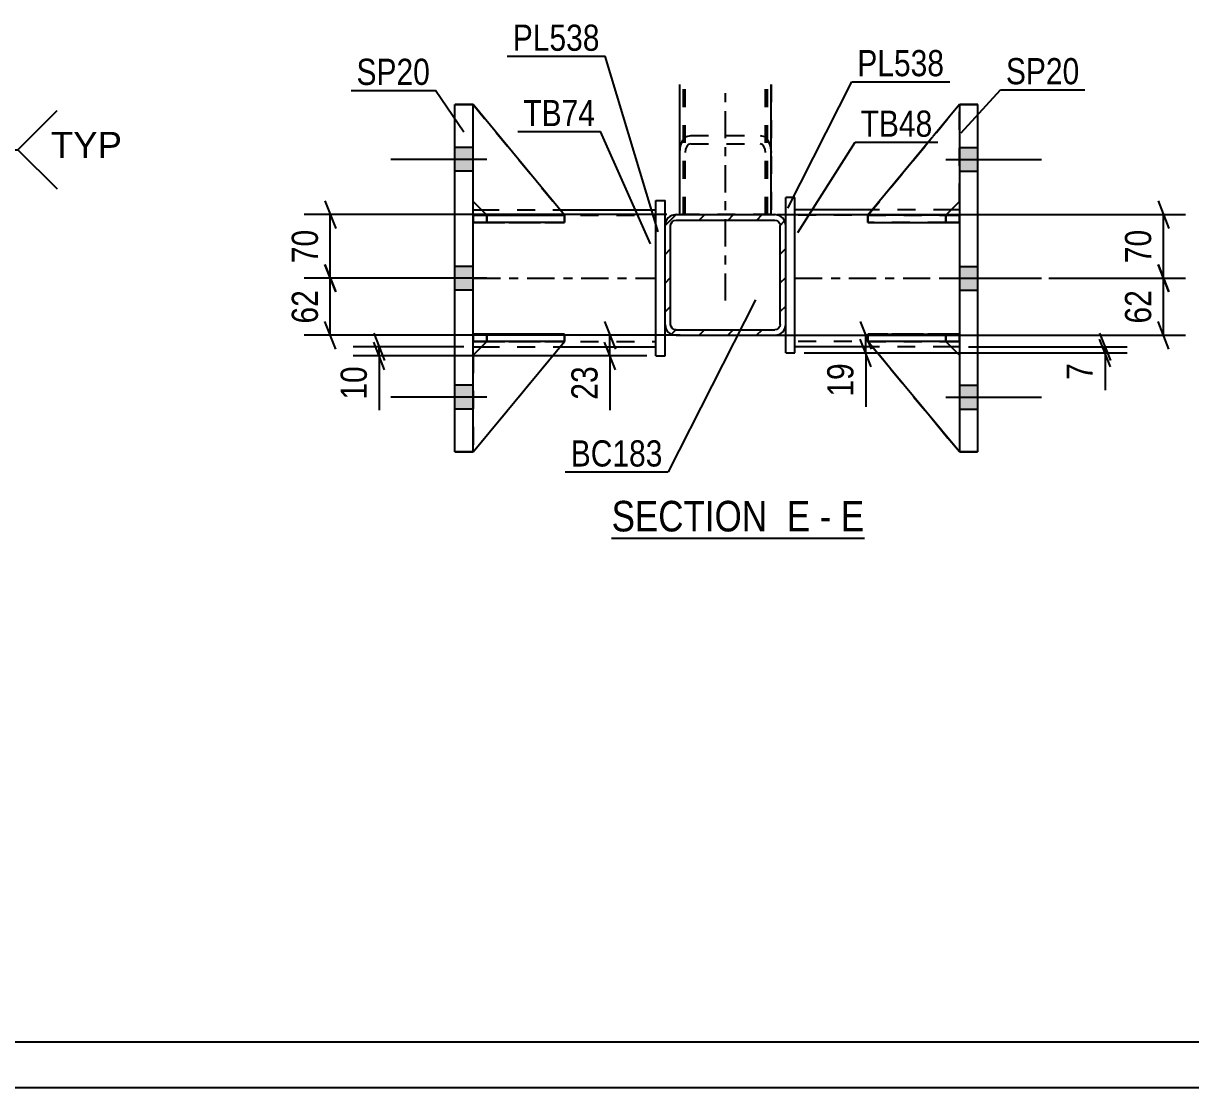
# Model space of a CAD drawing. Header units: millimetres. Extents: x -97 to 744, y -428 to 166.
# Drawn here: x 159.1 to 286.8, y -428.3 to -311.9 of the extents above; entities that cross this region are included whole.
import ezdxf

# ---------------------------------------------------------------- set-up
doc = ezdxf.new("R2010")
doc.units = ezdxf.units.MM
doc.linetypes.add('DXK_LINE_DOT2', pattern=[3.9198, 1.9599, -1.9599])
doc.linetypes.add('DXK_LINE_DOT3', pattern=[5.9187, 2.979, -0.9799, 0.9799, -0.9799])
doc.styles.add('Arial', font='ARIAL.TTF', dxfattribs={"height": 0.2})
doc.styles.add('Arial Narrow', font='ARIALN.TTF', dxfattribs={"height": 0.2})

# ---------------------------------------------------------------- blocks, each defined once
blk = doc.blocks.new('Unknown-814185529-18 - 1708')
at = {"color": 6, "linetype": 'Continuous'}
blk.add_line((223.46, -368.24), (251.11, -368.24), dxfattribs=at)
at = {"color": 0, "linetype": 'Continuous'}
for points in [[(241.57, -367.49), (241.57, -363.99), (223.46, -363.99), (223.46, -367.49)], [(245.18, -367.49), (245.18, -363.99), (242.62, -363.99), (242.62, -367.49)], [(247.5, -367.49), (247.5, -363.99), (246.23, -363.99), (246.23, -367.49)], [(251.11, -367.49), (251.11, -363.99), (248.55, -363.99), (248.55, -367.49)]]:
    blk.add_wipeout(points, dxfattribs=at)
at = {"color": 7, "linetype": 'Continuous', "style": 'Arial Narrow'}
for s, p in [('SECTION ', (223.46, -367.49)), ('E', (242.62, -367.49)), ('E', (248.55, -367.49)), ('-', (246.23, -367.49))]:
    blk.add_text(s, height=3.34, dxfattribs=at).set_placement(p)
blk = doc.blocks.new('Unknown-814185529-1133')
at = {"color": 5, "linetype": 'Continuous'}
for p, q in [((-91.97, -423.33), (739.03, -423.33)), ((-96.97, -428.33), (744.03, -428.33))]:
    blk.add_line(p, q, dxfattribs=at)
blk = doc.blocks.new('Part-814185529-1843 - 1708')
at = {"color": 2, "linetype": 'Continuous'}
for p, q in [((261.51, -320.8), (263.51, -320.8)), ((261.51, -320.8), (261.51, -320.8)), ((261.51, -320.8), (261.51, -358.8)), ((263.51, -320.8), (263.51, -320.8)), ((263.51, -358.8), (263.51, -320.8)), ((263.51, -358.8), (261.51, -358.8))]:
    blk.add_line(p, q, dxfattribs=at)
at = {"color": 7, "linetype": 'DXK_LINE_DOT2'}
for p, q in [((263.51, -320.8), (261.51, -320.8)), ((261.51, -358.8), (261.51, -358.8)), ((261.51, -358.8), (263.51, -358.8)), ((263.51, -358.8), (263.51, -358.8))]:
    blk.add_line(p, q, dxfattribs=at)
blk = doc.blocks.new('Bolt-814185529-1746 - 1708')
at = {"linetype": 'Continuous'}
for points in [[(208.31, -328.1), (208.31, -325.5), (206.31, -325.5), (206.31, -328.1)], [(208.31, -328.1), (208.31, -325.5), (206.31, -325.5), (206.31, -328.1)], [(208.31, -328.1), (208.31, -325.5), (206.31, -325.5), (206.31, -328.1)], [(208.31, -341.1), (208.31, -338.5), (206.31, -338.5), (206.31, -341.1)], [(208.31, -341.1), (208.31, -338.5), (206.31, -338.5), (206.31, -341.1)], [(208.31, -354.1), (208.31, -351.5), (206.31, -351.5), (206.31, -354.1)], [(208.31, -354.1), (208.31, -351.5), (206.31, -351.5), (206.31, -354.1)], [(208.31, -354.1), (208.31, -351.5), (206.31, -351.5), (206.31, -354.1)]]:
    blk.add_hatch(color=1, dxfattribs=at).paths.add_polyline_path(points)
at = {"color": 1, "linetype": 'Continuous'}
for p, q in [((208.31, -325.5), (206.31, -325.5)), ((208.31, -325.5), (206.31, -325.5)), ((208.31, -325.5), (206.31, -325.5)), ((209.81, -326.8), (199.31, -326.8)), ((209.81, -326.8), (199.31, -326.8)), ((209.81, -326.8), (199.31, -326.8)), ((208.31, -328.1), (206.31, -328.1)), ((208.31, -328.1), (206.31, -328.1)), ((208.31, -328.1), (206.31, -328.1)), ((208.31, -338.5), (206.31, -338.5)), ((208.31, -338.5), (206.31, -338.5)), ((209.81, -339.8), (199.31, -339.8)), ((209.81, -339.8), (199.31, -339.8)), ((208.31, -341.1), (206.31, -341.1)), ((208.31, -341.1), (206.31, -341.1)), ((208.31, -351.5), (206.31, -351.5)), ((208.31, -351.5), (206.31, -351.5)), ((208.31, -351.5), (206.31, -351.5)), ((209.81, -352.8), (199.31, -352.8)), ((209.81, -352.8), (199.31, -352.8)), ((209.81, -352.8), (199.31, -352.8)), ((208.31, -354.1), (206.31, -354.1)), ((208.31, -354.1), (206.31, -354.1)), ((208.31, -354.1), (206.31, -354.1))]:
    blk.add_line(p, q, dxfattribs=at)
blk = doc.blocks.new('Part-814185529-1849 - 1708')
at = {"color": 2, "linetype": 'Continuous'}
for p, q in [((208.31, -320.8), (208.31, -320.8)), ((208.31, -320.8), (208.31, -320.8)), ((218.31, -332.91), (208.31, -320.8)), ((209.8, -332.9), (208.31, -331.41)), ((217.06, -332.91), (218.31, -332.91)), ((218.31, -332.91), (218.31, -332.91))]:
    blk.add_line(p, q, dxfattribs=at)
at = {"color": 7, "linetype": 'DXK_LINE_DOT2'}
for p, q in [((208.31, -331.41), (208.31, -320.8)), ((208.31, -320.8), (218.31, -332.91)), ((209.81, -332.91), (208.31, -331.41)), ((209.81, -332.91), (209.8, -332.9)), ((218.31, -332.91), (209.81, -332.91)), ((209.81, -332.91), (209.81, -332.91)), ((209.81, -332.91), (217.06, -332.91))]:
    blk.add_line(p, q, dxfattribs=at)
blk = doc.blocks.new('Bolt-814185529-1747 - 1708')
at = {"linetype": 'Continuous'}
for points in [[(263.51, -328.1), (263.51, -325.5), (261.51, -325.5), (261.51, -328.1)], [(263.51, -328.1), (263.51, -325.5), (261.51, -325.5), (261.51, -328.1)], [(263.51, -328.1), (263.51, -325.5), (261.51, -325.5), (261.51, -328.1)], [(263.51, -341.1), (263.51, -338.5), (261.51, -338.5), (261.51, -341.1)], [(263.51, -341.1), (263.51, -338.5), (261.51, -338.5), (261.51, -341.1)], [(263.51, -354.1), (263.51, -351.5), (261.51, -351.5), (261.51, -354.1)], [(263.51, -354.1), (263.51, -351.5), (261.51, -351.5), (261.51, -354.1)], [(263.51, -354.1), (263.51, -351.5), (261.51, -351.5), (261.51, -354.1)]]:
    blk.add_hatch(color=1, dxfattribs=at).paths.add_polyline_path(points)
at = {"color": 1, "linetype": 'Continuous'}
for p, q in [((261.51, -325.5), (263.51, -325.5)), ((261.51, -325.5), (263.51, -325.5)), ((261.51, -325.5), (263.51, -325.5)), ((260.01, -326.8), (270.51, -326.8)), ((260.01, -326.8), (270.51, -326.8)), ((260.01, -326.8), (270.51, -326.8)), ((261.51, -328.1), (263.51, -328.1)), ((261.51, -328.1), (263.51, -328.1)), ((261.51, -328.1), (263.51, -328.1)), ((261.51, -338.5), (263.51, -338.5)), ((261.51, -338.5), (263.51, -338.5)), ((260.01, -339.8), (270.51, -339.8)), ((260.01, -339.8), (270.51, -339.8)), ((261.51, -341.1), (263.51, -341.1)), ((261.51, -341.1), (263.51, -341.1)), ((261.51, -351.5), (263.51, -351.5)), ((261.51, -351.5), (263.51, -351.5)), ((261.51, -351.5), (263.51, -351.5)), ((260.01, -352.8), (270.51, -352.8)), ((260.01, -352.8), (270.51, -352.8)), ((260.01, -352.8), (270.51, -352.8)), ((261.51, -354.1), (263.51, -354.1)), ((261.51, -354.1), (263.51, -354.1)), ((261.51, -354.1), (263.51, -354.1))]:
    blk.add_line(p, q, dxfattribs=at)
blk = doc.blocks.new('Part-814185529-1844 - 1708')
at = {"color": 2, "linetype": 'Continuous'}
for p, q in [((208.31, -333.7), (208.31, -332.9)), ((208.31, -332.9), (217.06, -332.9)), ((218.31, -332.9), (218.3, -332.9)), ((218.31, -333.7), (218.31, -332.9)), ((218.31, -333.7), (208.31, -333.7)), ((208.31, -333.7), (208.31, -333.7))]:
    blk.add_line(p, q, dxfattribs=at)
at = {"color": 7, "linetype": 'DXK_LINE_DOT2'}
for p, q in [((209.81, -332.9), (208.31, -332.9)), ((209.81, -333.7), (209.81, -332.9)), ((209.81, -332.9), (218.3, -332.9)), ((208.31, -333.7), (209.81, -333.7)), ((209.81, -333.7), (218.31, -333.7))]:
    blk.add_line(p, q, dxfattribs=at)
blk = doc.blocks.new('Part-814185529-1838 - 1708')
at = {"color": 2, "linetype": 'Continuous'}
for p, q in [((206.31, -320.8), (206.31, -320.8)), ((206.31, -320.8), (208.31, -320.8)), ((206.31, -358.8), (206.31, -320.8)), ((208.31, -320.8), (208.31, -320.8)), ((208.31, -358.8), (208.31, -320.8)), ((208.31, -358.8), (206.31, -358.8))]:
    blk.add_line(p, q, dxfattribs=at)
at = {"color": 7, "linetype": 'DXK_LINE_DOT2'}
for p, q in [((208.31, -320.8), (206.31, -320.8)), ((206.31, -358.8), (206.31, -358.8)), ((206.31, -358.8), (208.31, -358.8)), ((208.31, -358.8), (208.31, -358.8))]:
    blk.add_line(p, q, dxfattribs=at)
blk = doc.blocks.new('Part-814185529-1845 - 1708')
at = {"color": 2, "linetype": 'Continuous'}
for p, q in [((208.31, -346.7), (208.31, -345.9)), ((218.31, -345.9), (208.31, -345.9)), ((218.31, -346.7), (218.31, -345.9)), ((218.31, -346.7), (208.31, -346.7)), ((208.31, -346.7), (208.31, -346.7))]:
    blk.add_line(p, q, dxfattribs=at)
at = {"color": 7, "linetype": 'DXK_LINE_DOT2'}
for p, q in [((209.81, -345.9), (208.31, -345.9)), ((209.81, -346.7), (209.81, -345.9)), ((218.31, -345.9), (209.81, -345.9)), ((208.31, -346.7), (209.81, -346.7)), ((209.81, -346.7), (218.31, -346.7))]:
    blk.add_line(p, q, dxfattribs=at)
blk = doc.blocks.new('Part-814185529-1910 - 1708')
at = {"linetype": 'Continuous'}
h = blk.add_hatch(dxfattribs=at)
h.set_pattern_fill('', scale=0.7, style=0, pattern_type=0)
h.set_pattern_definition([(45, (230.5107, -332.8436), (-1.57154, 1.57154), [])])
h.paths.add_polyline_path([(241.31, -332.84), (230.51, -332.84), (230.05, -332.93), (229.66, -333.2), (229.4, -333.58), (229.31, -334.04), (229.31, -344.84), (229.4, -345.3), (229.66, -345.69), (230.05, -345.95), (230.51, -346.04), (241.31, -346.04), (241.77, -345.95), (242.16, -345.69), (242.42, -345.3), (242.51, -344.84), (242.51, -334.04), (242.42, -333.58), (242.16, -333.2), (241.77, -332.93)])
h.paths.add_polyline_path([(241.87, -333.81), (241.91, -334.04), (241.91, -344.84), (241.87, -345.07), (241.73, -345.27), (241.54, -345.4), (241.31, -345.44), (230.51, -345.44), (230.28, -345.4), (230.09, -345.27), (229.96, -345.07), (229.91, -344.84), (229.91, -334.04), (229.96, -333.81), (230.09, -333.62), (230.28, -333.49), (230.51, -333.44), (241.31, -333.44), (241.54, -333.49), (241.73, -333.62)])
at = {"color": 2, "linetype": 'Continuous'}
for p, q in [((230.51, -332.84), (230.05, -332.93)), ((230.51, -332.84), (230.51, -332.84)), ((230.51, -332.84), (241.31, -332.84)), ((241.31, -332.84), (241.31, -332.84)), ((241.77, -332.93), (241.31, -332.84)), ((229.4, -333.58), (229.31, -334.04)), ((229.31, -334.04), (229.31, -334.04)), ((229.31, -344.84), (229.31, -334.04)), ((229.91, -334.04), (229.96, -333.81)), ((229.91, -334.04), (229.91, -334.04)), ((229.91, -344.84), (229.91, -334.04)), ((229.96, -333.81), (230.09, -333.62)), ((230.09, -333.62), (230.28, -333.49)), ((230.28, -333.49), (230.51, -333.44)), ((230.51, -333.44), (230.51, -333.44)), ((230.51, -333.44), (241.31, -333.44)), ((241.31, -333.44), (241.31, -333.44)), ((241.31, -333.44), (241.54, -333.49)), ((241.54, -333.49), (241.73, -333.62)), ((241.73, -333.62), (241.87, -333.81)), ((241.87, -333.81), (241.91, -334.04)), ((241.91, -334.04), (241.91, -334.04)), ((241.91, -344.84), (241.91, -334.04)), ((242.51, -334.04), (242.42, -333.58)), ((242.51, -334.04), (242.51, -334.04)), ((242.51, -344.84), (242.51, -334.04)), ((229.31, -344.84), (229.31, -344.84)), ((229.31, -344.84), (229.4, -345.3)), ((229.91, -344.84), (229.91, -344.84)), ((229.96, -345.07), (229.91, -344.84)), ((230.09, -345.27), (229.96, -345.07)), ((230.05, -345.95), (230.51, -346.04)), ((230.28, -345.4), (230.09, -345.27)), ((230.51, -345.44), (230.28, -345.4)), ((230.51, -345.44), (230.51, -345.44)), ((230.51, -345.44), (241.31, -345.44)), ((230.51, -346.04), (230.51, -346.04)), ((230.51, -346.04), (241.31, -346.04)), ((241.54, -345.4), (241.31, -345.44)), ((241.31, -345.44), (241.31, -345.44)), ((241.31, -346.04), (241.77, -345.95)), ((241.31, -346.04), (241.31, -346.04)), ((241.73, -345.27), (241.54, -345.4)), ((241.87, -345.07), (241.73, -345.27)), ((241.91, -344.84), (241.87, -345.07)), ((241.91, -344.84), (241.91, -344.84)), ((242.42, -345.3), (242.51, -344.84)), ((242.51, -344.84), (242.51, -344.84))]:
    blk.add_line(p, q, dxfattribs=at)
at = {"color": 7, "linetype": 'DXK_LINE_DOT3'}
blk.add_line((235.91, -339.44), (235.91, -339.44), dxfattribs=at)
at = {"color": 2, "linetype": 'Continuous'}
for centre, start, end in [((230.51, -334.04), 112.5, 157.5), ((241.31, -334.04), 22.5, 67.5), ((230.51, -344.84), 202.5, 247.5), ((241.31, -344.84), 292.5, 337.5)]:
    blk.add_arc(centre, 1.2, start, end, dxfattribs=at)
blk = doc.blocks.new('Part-814185529-1846 - 1708')
at = {"color": 7, "linetype": 'DXK_LINE_DOT2'}
for p, q in [((208.31, -332.9), (209.81, -332.9)), ((218.08, -332.9), (208.31, -332.9)), ((208.31, -332.9), (208.31, -332.9)), ((208.31, -332.9), (208.31, -333.7)), ((208.31, -332.9), (208.31, -333.7)), ((209.81, -332.9), (218.31, -332.9)), ((209.81, -332.9), (209.81, -333.7)), ((218.31, -332.9), (218.31, -333.7)), ((209.81, -333.7), (208.31, -333.7)), ((208.31, -333.7), (218.31, -333.7)), ((208.31, -333.7), (208.31, -333.7)), ((218.31, -333.7), (209.81, -333.7))]:
    blk.add_line(p, q, dxfattribs=at)
blk = doc.blocks.new('Part-814185529-1847 - 1708')
at = {"color": 7, "linetype": 'DXK_LINE_DOT2'}
for p, q in [((208.31, -345.9), (209.81, -345.9)), ((218.31, -345.9), (208.31, -345.9)), ((208.31, -345.9), (208.31, -345.9)), ((208.31, -345.9), (208.31, -346.7)), ((208.31, -345.9), (208.31, -346.7)), ((209.81, -345.9), (218.31, -345.9)), ((209.81, -345.9), (209.81, -346.7)), ((218.31, -345.9), (218.31, -346.7)), ((209.81, -346.7), (208.31, -346.7)), ((208.31, -346.7), (218.31, -346.7)), ((208.31, -346.7), (208.31, -346.7)), ((218.31, -346.7), (209.81, -346.7))]:
    blk.add_line(p, q, dxfattribs=at)
blk = doc.blocks.new('Part-814185529-1848 - 1708')
at = {"color": 7, "linetype": 'DXK_LINE_DOT2'}
for p, q in [((208.31, -331.41), (208.31, -320.8)), ((208.31, -320.8), (218.31, -332.91)), ((208.31, -320.8), (218.31, -332.91)), ((209.81, -332.91), (208.31, -331.41)), ((209.81, -332.91), (208.31, -331.41)), ((218.31, -332.91), (209.81, -332.91)), ((209.81, -332.91), (209.81, -332.91)), ((209.81, -332.91), (218.31, -332.91)), ((218.31, -332.91), (218.31, -332.91))]:
    blk.add_line(p, q, dxfattribs=at)
blk = doc.blocks.new('Part-814185529-1850 - 1708')
at = {"color": 7, "linetype": 'DXK_LINE_DOT2'}
for p, q in [((209.81, -346.71), (208.31, -348.21)), ((208.31, -358.8), (218.31, -346.71)), ((208.31, -348.21), (209.81, -346.71)), ((208.31, -358.8), (218.31, -346.71)), ((218.31, -346.71), (209.81, -346.71)), ((209.81, -346.71), (209.81, -346.71)), ((209.81, -346.71), (218.31, -346.71)), ((218.31, -346.71), (218.31, -346.71)), ((208.31, -348.21), (208.31, -358.8))]:
    blk.add_line(p, q, dxfattribs=at)
blk = doc.blocks.new('Part-814185529-1851 - 1708')
at = {"color": 2, "linetype": 'Continuous'}
for p, q in [((209.81, -346.71), (208.31, -348.21)), ((208.31, -358.8), (218.31, -346.71)), ((218.31, -346.71), (209.81, -346.71)), ((209.81, -346.71), (209.81, -346.71)), ((218.31, -346.71), (218.31, -346.71))]:
    blk.add_line(p, q, dxfattribs=at)
at = {"color": 7, "linetype": 'DXK_LINE_DOT2'}
for p, q in [((208.31, -348.21), (209.81, -346.71)), ((208.31, -358.8), (218.31, -346.71)), ((209.81, -346.71), (218.31, -346.71)), ((208.31, -348.21), (208.31, -358.8))]:
    blk.add_line(p, q, dxfattribs=at)
blk = doc.blocks.new('Part-814185529-1852 - 1708')
at = {"color": 2, "linetype": 'Continuous'}
for p, q in [((251.52, -332.9), (251.51, -332.9)), ((251.51, -332.9), (251.51, -333.7)), ((261.51, -332.9), (252.76, -332.9)), ((261.51, -332.9), (261.51, -332.9)), ((261.51, -332.9), (261.51, -333.7)), ((251.51, -333.7), (261.51, -333.7))]:
    blk.add_line(p, q, dxfattribs=at)
at = {"color": 7, "linetype": 'DXK_LINE_DOT2'}
for p, q in [((252.76, -332.9), (251.52, -332.9)), ((260.01, -332.9), (251.52, -332.9)), ((260.01, -332.9), (261.51, -332.9)), ((260.01, -332.9), (260.01, -333.7)), ((261.51, -332.9), (261.51, -332.9)), ((251.51, -333.7), (260.01, -333.7)), ((260.01, -333.7), (261.51, -333.7))]:
    blk.add_line(p, q, dxfattribs=at)
blk = doc.blocks.new('Part-814185529-1853 - 1708')
at = {"color": 2, "linetype": 'Continuous'}
for p, q in [((251.51, -345.9), (261.51, -345.9)), ((251.51, -345.9), (251.51, -346.7)), ((261.51, -345.9), (261.51, -345.9)), ((261.51, -346.7), (261.51, -345.9)), ((261.51, -346.7), (251.51, -346.7))]:
    blk.add_line(p, q, dxfattribs=at)
at = {"color": 7, "linetype": 'DXK_LINE_DOT2'}
for p, q in [((260.01, -345.9), (251.51, -345.9)), ((261.51, -345.9), (260.01, -345.9)), ((260.01, -345.9), (260.01, -346.7)), ((261.51, -345.9), (261.51, -345.9)), ((251.51, -346.7), (260.01, -346.7)), ((260.01, -346.7), (261.51, -346.7))]:
    blk.add_line(p, q, dxfattribs=at)
blk = doc.blocks.new('Part-814185529-1854 - 1708')
at = {"color": 7, "linetype": 'DXK_LINE_DOT2'}
for p, q in [((251.51, -333.7), (251.51, -332.9)), ((251.51, -332.9), (260.01, -332.9)), ((261.51, -332.9), (251.51, -332.9)), ((260.01, -333.7), (260.01, -332.9)), ((260.01, -332.9), (261.51, -332.9)), ((261.51, -333.7), (261.51, -332.9)), ((261.51, -333.7), (261.51, -332.9)), ((261.51, -332.9), (261.51, -332.9)), ((260.01, -333.7), (251.51, -333.7)), ((251.51, -333.7), (261.51, -333.7)), ((261.51, -333.7), (260.01, -333.7)), ((261.51, -333.7), (261.51, -333.7))]:
    blk.add_line(p, q, dxfattribs=at)
blk = doc.blocks.new('Part-814185529-1855 - 1708')
at = {"color": 7, "linetype": 'DXK_LINE_DOT2'}
for p, q in [((251.51, -346.7), (251.51, -345.9)), ((251.51, -345.9), (260.01, -345.9)), ((261.51, -345.9), (251.51, -345.9)), ((260.01, -346.7), (260.01, -345.9)), ((260.01, -345.9), (261.51, -345.9)), ((261.51, -346.7), (261.51, -345.9)), ((261.51, -346.7), (261.51, -345.9)), ((261.51, -345.9), (261.51, -345.9)), ((260.01, -346.7), (251.51, -346.7)), ((251.51, -346.7), (261.51, -346.7)), ((261.51, -346.7), (260.01, -346.7)), ((261.51, -346.7), (261.51, -346.7))]:
    blk.add_line(p, q, dxfattribs=at)
blk = doc.blocks.new('Part-814185529-1920 - 1708')
at = {"color": 2, "linetype": 'Continuous'}
for p, q in [((230.91, -332.84), (230.91, -318.59)), ((240.91, -332.84), (240.91, -318.59))]:
    blk.add_line(p, q, dxfattribs=at)
at = {"color": 7, "linetype": 'DXK_LINE_DOT2'}
for p, q in [((231.51, -332.84), (231.51, -318.59)), ((240.31, -332.84), (240.31, -318.59)), ((231.26, -324.71), (231.65, -324.31)), ((231.65, -324.31), (232.11, -324.17)), ((232.11, -324.17), (239.71, -324.17)), ((239.71, -324.17), (240.17, -324.31)), ((240.17, -324.31), (240.56, -324.71)), ((230.91, -326.03), (231, -325.32)), ((231, -325.32), (231.26, -324.71)), ((231.69, -325.37), (231.56, -325.67)), ((231.88, -325.17), (231.69, -325.37)), ((232.11, -325.1), (231.88, -325.17)), ((232.11, -325.1), (239.71, -325.1)), ((239.94, -325.17), (239.71, -325.1)), ((240.13, -325.37), (239.94, -325.17)), ((240.27, -325.67), (240.13, -325.37)), ((240.56, -324.71), (240.82, -325.32)), ((240.82, -325.32), (240.91, -326.03)), ((231.56, -325.67), (231.51, -326.03)), ((240.31, -326.03), (240.27, -325.67)), ((240.91, -332.84), (230.91, -332.84))]:
    blk.add_line(p, q, dxfattribs=at)
blk = doc.blocks.new('Part-814185529-1856 - 1708')
at = {"color": 7, "linetype": 'DXK_LINE_DOT2'}
for p, q in [((261.51, -320.8), (251.51, -332.91)), ((251.51, -332.91), (261.51, -320.8)), ((261.51, -331.41), (261.51, -320.8)), ((260.01, -332.91), (261.51, -331.41)), ((260.01, -332.91), (261.51, -331.41)), ((251.51, -332.91), (260.01, -332.91)), ((251.51, -332.91), (251.51, -332.91)), ((260.01, -332.91), (251.51, -332.91)), ((260.01, -332.91), (260.01, -332.91))]:
    blk.add_line(p, q, dxfattribs=at)
blk = doc.blocks.new('Part-814185529-1921 - 1708')
at = {"color": 7, "linetype": 'DXK_LINE_DOT2'}
for p, q in [((230.91, -332.84), (230.91, -318.59)), ((231.31, -332.84), (231.31, -318.59)), ((240.51, -332.84), (240.51, -318.59)), ((240.91, -318.59), (240.91, -332.84)), ((240.91, -332.84), (230.91, -332.84))]:
    blk.add_line(p, q, dxfattribs=at)
at = {"color": 7, "linetype": 'DXK_LINE_DOT3'}
blk.add_line((235.91, -342.24), (235.91, -318.59), dxfattribs=at)
blk = doc.blocks.new('Part-814185529-1857 - 1708')
at = {"color": 2, "linetype": 'Continuous'}
for p, q in [((261.51, -320.8), (251.51, -332.91)), ((261.51, -320.8), (261.51, -320.8)), ((261.51, -320.8), (261.51, -320.8)), ((260.02, -332.9), (261.51, -331.41)), ((252.76, -332.91), (251.51, -332.91)), ((251.51, -332.91), (251.51, -332.91))]:
    blk.add_line(p, q, dxfattribs=at)
at = {"color": 7, "linetype": 'DXK_LINE_DOT2'}
for p, q in [((261.51, -320.8), (251.51, -332.91)), ((261.51, -331.41), (261.51, -320.8)), ((260.01, -332.91), (261.51, -331.41)), ((260.01, -332.91), (251.51, -332.91)), ((260.01, -332.91), (252.76, -332.91)), ((260.01, -332.91), (260.02, -332.9)), ((260.01, -332.91), (260.01, -332.91))]:
    blk.add_line(p, q, dxfattribs=at)
blk = doc.blocks.new('Part-814185529-1858 - 1708')
at = {"color": 7, "linetype": 'DXK_LINE_DOT2'}
for p, q in [((251.51, -346.71), (260.01, -346.71)), ((261.51, -358.8), (251.51, -346.71)), ((251.51, -346.71), (251.51, -346.71)), ((260.01, -346.71), (251.51, -346.71)), ((251.51, -346.71), (261.51, -358.8)), ((260.01, -346.71), (261.51, -348.21)), ((260.01, -346.71), (260.01, -346.71)), ((261.51, -348.21), (260.01, -346.71)), ((261.51, -348.21), (261.51, -358.8))]:
    blk.add_line(p, q, dxfattribs=at)
blk = doc.blocks.new('Part-814185529-1859 - 1708')
at = {"color": 2, "linetype": 'Continuous'}
for p, q in [((251.51, -346.71), (251.51, -346.71)), ((260.01, -346.71), (251.51, -346.71)), ((261.51, -358.8), (251.51, -346.71)), ((260.01, -346.71), (260.01, -346.71)), ((260.01, -346.71), (261.51, -348.21))]:
    blk.add_line(p, q, dxfattribs=at)
at = {"color": 7, "linetype": 'DXK_LINE_DOT2'}
for p, q in [((251.51, -346.71), (260.01, -346.71)), ((261.51, -358.8), (251.51, -346.71)), ((260.01, -346.71), (261.51, -348.21)), ((261.51, -348.21), (261.51, -358.8))]:
    blk.add_line(p, q, dxfattribs=at)
blk = doc.blocks.new('Part-814185529-1874 - 1708')
at = {"color": 2, "linetype": 'Continuous'}
for p, q in [((208.31, -332.3), (209.2, -332.3)), ((217.81, -332.3), (228.31, -332.3)), ((208.31, -347.3), (209.22, -347.3)), ((217.82, -347.3), (228.31, -347.3))]:
    blk.add_line(p, q, dxfattribs=at)
at = {"color": 7, "linetype": 'DXK_LINE_DOT2'}
for p, q in [((208.31, -347.3), (208.31, -332.3)), ((208.31, -332.9), (228.31, -332.9)), ((209.2, -332.3), (217.81, -332.3)), ((228.31, -347.3), (228.31, -332.3)), ((208.31, -346.7), (228.31, -346.7)), ((209.22, -347.3), (217.82, -347.3))]:
    blk.add_line(p, q, dxfattribs=at)
at = {"color": 7, "linetype": 'DXK_LINE_DOT3'}
blk.add_line((208.31, -339.8), (228.31, -339.8), dxfattribs=at)
blk = doc.blocks.new('Part-814185529-1889 - 1708')
at = {"color": 2, "linetype": 'Continuous'}
for p, q in [((228.31, -348.3), (228.31, -331.3)), ((228.31, -331.3), (229.31, -331.3)), ((229.31, -334.04), (229.31, -331.3)), ((229.31, -348.3), (229.31, -344.84)), ((228.31, -348.3), (229.31, -348.3))]:
    blk.add_line(p, q, dxfattribs=at)
at = {"color": 7, "linetype": 'DXK_LINE_DOT2'}
blk.add_line((229.31, -344.84), (229.31, -334.04), dxfattribs=at)
blk = doc.blocks.new('Part-814185529-1894 - 1708')
at = {"color": 2, "linetype": 'Continuous'}
for p, q in [((243.51, -330.97), (242.51, -330.97)), ((242.51, -334.03), (242.51, -330.97)), ((243.51, -347.97), (243.51, -330.97)), ((242.51, -347.97), (242.51, -344.86)), ((242.51, -347.97), (243.51, -347.97))]:
    blk.add_line(p, q, dxfattribs=at)
at = {"color": 7, "linetype": 'DXK_LINE_DOT2'}
blk.add_line((242.51, -344.86), (242.51, -334.03), dxfattribs=at)
blk = doc.blocks.new('Part-814185529-1899 - 1708')
at = {"color": 2, "linetype": 'Continuous'}
for p, q in [((252.01, -332.3), (243.51, -332.3)), ((261.51, -332.3), (260.62, -332.3)), ((252, -347.3), (243.51, -347.3)), ((261.51, -347.3), (260.6, -347.3))]:
    blk.add_line(p, q, dxfattribs=at)
at = {"color": 7, "linetype": 'DXK_LINE_DOT2'}
for p, q in [((243.51, -347.3), (243.51, -332.3)), ((261.51, -332.9), (243.51, -332.9)), ((260.62, -332.3), (252.01, -332.3)), ((261.51, -332.3), (261.51, -347.3)), ((261.51, -346.7), (243.51, -346.7)), ((260.6, -347.3), (252, -347.3))]:
    blk.add_line(p, q, dxfattribs=at)
at = {"color": 7, "linetype": 'DXK_LINE_DOT3'}
blk.add_line((243.51, -339.8), (261.51, -339.8), dxfattribs=at)
blk = doc.blocks.new('StraightDimension-814185529-2009 - 1708')
at = {"color": 7, "linetype": 'Continuous'}
for p, q in [((222.67, -344.54), (223.87, -347.54)), ((230.96, -346.04), (220.42, -346.04)), ((223.27, -348.3), (223.27, -346.04)), ((223.87, -349.8), (222.67, -346.8)), ((227.31, -348.3), (220.42, -348.3)), ((223.27, -348.3), (223.27, -354.21)), ((223.27, -348.3), (223.27, -354.21))]:
    blk.add_line(p, q, dxfattribs=at)
at = {"color": 0}
blk.add_wipeout([(222.52, -348.83), (218.32, -348.83), (218.32, -353.68), (222.52, -353.68)], dxfattribs=at)
at = {"color": 3, "style": 'Arial Narrow'}
blk.add_text('23', height=2.863, rotation=90.0002, dxfattribs=at).set_placement((221.92, -353.08))
blk = doc.blocks.new('StraightDimension-814185529-1976 - 1708')
at = {"color": 7, "linetype": 'Continuous'}
for p, q in [((250.66, -344.54), (251.86, -347.54)), ((241.05, -346.04), (253.66, -346.04)), ((251.26, -347.97), (251.26, -346.04)), ((251.86, -349.47), (250.66, -346.47)), ((244.51, -347.97), (253.66, -347.97)), ((251.26, -347.97), (251.26, -353.87)), ((251.26, -347.97), (251.26, -353.87))]:
    blk.add_line(p, q, dxfattribs=at)
at = {"color": 0}
blk.add_wipeout([(250.51, -348.49), (246.31, -348.49), (246.31, -353.35), (250.51, -353.35)], dxfattribs=at)
at = {"color": 3, "style": 'Arial Narrow'}
blk.add_text('19', height=2.863, rotation=90.0002, dxfattribs=at).set_placement((249.91, -352.75))
blk = doc.blocks.new('StraightDimension-814185529-1987 - 1708')
at = {"color": 7, "linetype": 'Continuous'}
for p, q in [((192.08, -338.3), (193.28, -341.3)), ((200.06, -339.8), (189.83, -339.8)), ((192.68, -346.04), (192.68, -339.8)), ((193.28, -347.54), (192.08, -344.54)), ((229.51, -346.04), (189.83, -346.04))]:
    blk.add_line(p, q, dxfattribs=at)
at = {"color": 0}
blk.add_wipeout([(191.93, -340.5), (187.73, -340.5), (187.73, -345.35), (191.93, -345.35)], dxfattribs=at)
at = {"color": 3, "style": 'Arial Narrow'}
blk.add_text('62', height=2.863, rotation=90.0002, dxfattribs=at).set_placement((191.33, -344.75))
blk = doc.blocks.new('StraightDimension-814185529-1954 - 1708')
at = {"color": 7, "linetype": 'Continuous'}
for p, q in [((283.24, -331.34), (284.44, -334.34)), ((241.59, -332.84), (286.24, -332.84)), ((283.84, -339.8), (283.84, -332.84)), ((284.44, -341.3), (283.24, -338.3)), ((271.29, -339.8), (286.24, -339.8))]:
    blk.add_line(p, q, dxfattribs=at)
at = {"color": 0}
blk.add_wipeout([(283.09, -333.9), (278.89, -333.9), (278.89, -338.75), (283.09, -338.75)], dxfattribs=at)
at = {"color": 3, "style": 'Arial Narrow'}
blk.add_text('70', height=2.863, rotation=90.0002, dxfattribs=at).set_placement((282.49, -338.15))
blk = doc.blocks.new('StraightDimension-814185529-1932 - 1708')
at = {"color": 7, "linetype": 'Continuous'}
for p, q in [((197.43, -345.8), (198.63, -348.8)), ((207.31, -347.3), (195.18, -347.3)), ((198.63, -349.8), (197.43, -346.8)), ((198.03, -348.3), (198.03, -347.3)), ((227.31, -348.3), (195.18, -348.3)), ((198.03, -348.3), (198.03, -354.21)), ((198.03, -348.3), (198.03, -354.21))]:
    blk.add_line(p, q, dxfattribs=at)
at = {"color": 0}
blk.add_wipeout([(197.28, -348.83), (193.08, -348.83), (193.08, -353.68), (197.28, -353.68)], dxfattribs=at)
at = {"color": 3, "style": 'Arial Narrow'}
blk.add_text('10', height=2.863, rotation=90.0002, dxfattribs=at).set_placement((196.68, -353.08))
blk = doc.blocks.new('StraightDimension-814185529-1943 - 1708')
at = {"color": 7, "linetype": 'Continuous'}
for p, q in [((276.85, -345.8), (278.05, -348.8)), ((262.51, -347.3), (279.85, -347.3)), ((278.05, -349.47), (276.85, -346.47)), ((277.45, -347.97), (277.45, -347.3)), ((244.51, -347.97), (279.85, -347.97)), ((277.45, -347.97), (277.45, -352.04)), ((277.45, -347.97), (277.45, -352.04))]:
    blk.add_line(p, q, dxfattribs=at)
at = {"color": 0}
blk.add_wipeout([(276.7, -348.49), (272.5, -348.49), (272.5, -351.52), (276.7, -351.52)], dxfattribs=at)
at = {"color": 3, "style": 'Arial Narrow'}
blk.add_text('7', height=2.86, rotation=90.0002, dxfattribs=at).set_placement((276.1, -350.92))
blk = doc.blocks.new('StraightDimension-814185529-1965 - 1708')
at = {"color": 7, "linetype": 'Continuous'}
for p, q in [((283.24, -338.3), (284.44, -341.3)), ((271.29, -339.8), (286.24, -339.8)), ((283.84, -346.04), (283.84, -339.8)), ((284.44, -347.54), (283.24, -344.54)), ((240.93, -346.04), (286.24, -346.04))]:
    blk.add_line(p, q, dxfattribs=at)
at = {"color": 0}
blk.add_wipeout([(283.09, -340.5), (278.89, -340.5), (278.89, -345.35), (283.09, -345.35)], dxfattribs=at)
at = {"color": 3, "style": 'Arial Narrow'}
blk.add_text('62', height=2.863, rotation=90.0002, dxfattribs=at).set_placement((282.49, -344.75))
blk = doc.blocks.new('StraightDimension-814185529-1997 - 1708')
at = {"color": 7, "linetype": 'Continuous'}
for p, q in [((192.08, -331.34), (193.28, -334.34)), ((229.51, -332.84), (189.83, -332.84)), ((192.68, -339.8), (192.68, -332.84)), ((193.28, -341.3), (192.08, -338.3)), ((200.06, -339.8), (189.83, -339.8))]:
    blk.add_line(p, q, dxfattribs=at)
at = {"color": 0}
blk.add_wipeout([(191.93, -333.9), (187.73, -333.9), (187.73, -338.75), (191.93, -338.75)], dxfattribs=at)
at = {"color": 3, "style": 'Arial Narrow'}
blk.add_text('70', height=2.863, rotation=90.0002, dxfattribs=at).set_placement((191.33, -338.15))
blk = doc.blocks.new('Mark-814185529-1834 - 1708')
at = {"color": 0}
blk.add_wipeout([(203.58, -318.65), (203.58, -315.65), (195.55, -315.65), (195.55, -318.65)], dxfattribs=at)
blk.add_wipeout([(203.58, -318.65), (203.58, -315.65), (195.55, -315.65), (195.55, -318.65)], dxfattribs=at)
at = {"color": 30, "linetype": 'Continuous'}
for p in [(194.95, -319.25), (207.28, -323.83)]:
    blk.add_line(p, (204.18, -319.25), dxfattribs=at)
at = {"color": 3, "style": 'Arial Narrow'}
blk.add_text('SP20', height=2.863, dxfattribs=at).set_placement((195.55, -318.65))
blk = doc.blocks.new('Mark-814185529-1839 - 1708')
at = {"color": 0}
blk.add_wipeout([(274.64, -318.58), (274.64, -315.58), (266.6, -315.58), (266.6, -318.58)], dxfattribs=at)
blk.add_wipeout([(274.64, -318.58), (274.64, -315.58), (266.6, -315.58), (266.6, -318.58)], dxfattribs=at)
at = {"color": 30, "linetype": 'Continuous'}
for p, q in [((261.72, -323.89), (266, -319.18)), ((266, -319.18), (275.24, -319.18))]:
    blk.add_line(p, q, dxfattribs=at)
at = {"color": 3, "style": 'Arial Narrow'}
blk.add_text('SP20', height=2.863, dxfattribs=at).set_placement((266.6, -318.58))
blk = doc.blocks.new('Mark-814185529-1870 - 1708')
at = {"color": 0}
blk.add_wipeout([(221.65, -323.16), (221.65, -320.16), (213.8, -320.16), (213.8, -323.16)], dxfattribs=at)
blk.add_wipeout([(221.65, -323.16), (221.65, -320.16), (213.8, -320.16), (213.8, -323.16)], dxfattribs=at)
at = {"color": 30, "linetype": 'Continuous'}
for p in [(213.2, -323.76), (227.73, -336.03)]:
    blk.add_line(p, (222.25, -323.76), dxfattribs=at)
at = {"color": 3, "style": 'Arial Narrow'}
blk.add_text('TB74', height=2.863, dxfattribs=at).set_placement((213.8, -323.16))
blk = doc.blocks.new('Mark-814185529-1885 - 1708')
at = {"color": 0}
blk.add_wipeout([(222.15, -314.92), (222.15, -311.92), (212.65, -311.92), (212.65, -314.92)], dxfattribs=at)
blk.add_wipeout([(222.15, -314.92), (222.15, -311.92), (212.65, -311.92), (212.65, -314.92)], dxfattribs=at)
at = {"color": 30, "linetype": 'Continuous'}
for p in [(212.05, -315.52), (228.54, -334.73)]:
    blk.add_line(p, (222.75, -315.52), dxfattribs=at)
at = {"color": 3, "style": 'Arial Narrow'}
blk.add_text('PL538', height=2.863, dxfattribs=at).set_placement((212.65, -314.92))
blk = doc.blocks.new('Mark-814185529-1890 - 1708')
at = {"color": 0}
blk.add_wipeout([(259.85, -317.7), (259.85, -314.7), (250.34, -314.7), (250.34, -317.7)], dxfattribs=at)
blk.add_wipeout([(259.85, -317.7), (259.85, -314.7), (250.34, -314.7), (250.34, -317.7)], dxfattribs=at)
at = {"color": 30, "linetype": 'Continuous'}
for p, q in [((242.75, -332.13), (249.74, -318.3)), ((249.74, -318.3), (260.45, -318.3))]:
    blk.add_line(p, q, dxfattribs=at)
at = {"color": 3, "style": 'Arial Narrow'}
blk.add_text('PL538', height=2.863, dxfattribs=at).set_placement((250.34, -317.7))
blk = doc.blocks.new('Mark-814185529-1895 - 1708')
at = {"color": 0}
blk.add_wipeout([(258.56, -324.32), (258.56, -321.32), (250.7, -321.32), (250.7, -324.32)], dxfattribs=at)
blk.add_wipeout([(258.56, -324.32), (258.56, -321.32), (250.7, -321.32), (250.7, -324.32)], dxfattribs=at)
at = {"color": 30, "linetype": 'Continuous'}
for p, q in [((243.85, -334.8), (250.1, -324.92)), ((250.1, -324.92), (259.16, -324.92))]:
    blk.add_line(p, q, dxfattribs=at)
at = {"color": 3, "style": 'Arial Narrow'}
blk.add_text('TB48', height=2.863, dxfattribs=at).set_placement((250.7, -324.32))
blk = doc.blocks.new('Mark-814185529-1906 - 1708')
at = {"color": 0}
blk.add_wipeout([(229.04, -360.39), (229.04, -357.39), (218.99, -357.39), (218.99, -360.39)], dxfattribs=at)
blk.add_wipeout([(229.04, -360.39), (229.04, -357.39), (218.99, -357.39), (218.99, -360.39)], dxfattribs=at)
at = {"color": 30, "linetype": 'Continuous'}
for p in [(239.21, -342.17), (218.39, -360.99)]:
    blk.add_line(p, (229.64, -360.99), dxfattribs=at)
at = {"color": 3, "style": 'Arial Narrow'}
blk.add_text('BC183', height=2.863, dxfattribs=at).set_placement((218.99, -360.39))
blk = doc.blocks.new('WeldMark-814185529-2301 - 2047')
at = {"linetype": 'Continuous'}
blk.add_hatch(color=30, dxfattribs=at).paths.add_polyline_path([(138.11, -334.53), (135.21, -335.61), (137.26, -333.29)])
at = {"color": 30, "linetype": 'Continuous'}
for p, q in [((135.21, -335.61), (149.51, -325.75)), ((149.51, -325.75), (158.51, -325.75))]:
    blk.add_line(p, q, dxfattribs=at)
at = {"color": 3, "linetype": 'Continuous'}
for q in [(157.22, -330.03), (153.8, -330.03)]:
    blk.add_line((153.8, -325.75), q, dxfattribs=at)
for start, end in [(90, 270), (270, 90)]:
    blk.add_arc((149.51, -325.75), 1.5, start, end, dxfattribs=at)
at = {"color": 0, "linetype": 'Continuous'}
blk.add_wipeout([(169.89, -326.65), (169.89, -323.65), (162.11, -323.65), (162.11, -326.65)], dxfattribs=at)
blk.add_wipeout([(169.89, -326.65), (169.89, -323.65), (162.11, -323.65), (162.11, -326.65)], dxfattribs=at)
at = {"color": 3, "linetype": 'Continuous'}
for q in [(162.8, -321.46), (162.8, -330.03)]:
    blk.add_line((158.51, -325.75), q, dxfattribs=at)
at = {"color": 3, "linetype": 'Continuous', "style": 'Arial'}
blk.add_text('TYP', height=2.865, dxfattribs=at).set_placement((162.11, -326.65))

msp = doc.modelspace()

# ---------------------------------------------------------------- block references
for name in ['Part-814185529-1920 - 1708', 'Part-814185529-1921 - 1708', 'Part-814185529-1838 - 1708', 'Part-814185529-1849 - 1708', 'Part-814185529-1848 - 1708', 'Part-814185529-1856 - 1708', 'Part-814185529-1857 - 1708', 'Part-814185529-1843 - 1708', 'Bolt-814185529-1746 - 1708', 'Bolt-814185529-1747 - 1708', 'Part-814185529-1889 - 1708', 'Part-814185529-1894 - 1708', 'Part-814185529-1874 - 1708', 'Part-814185529-1844 - 1708', 'Part-814185529-1846 - 1708', 'Part-814185529-1910 - 1708', 'Part-814185529-1899 - 1708', 'Part-814185529-1852 - 1708', 'Part-814185529-1854 - 1708', 'Part-814185529-1845 - 1708', 'Part-814185529-1847 - 1708', 'Part-814185529-1853 - 1708', 'Part-814185529-1855 - 1708', 'Part-814185529-1850 - 1708', 'Part-814185529-1851 - 1708', 'Part-814185529-1858 - 1708', 'Part-814185529-1859 - 1708', 'Unknown-814185529-18 - 1708']:
    msp.add_blockref(name, (0, 0))

# ---------------------------------------------------------------- next in the draw order: block references
msp.add_blockref('Unknown-814185529-1133', (0, 0))

# ---------------------------------------------------------------- next in the draw order: block references
for name in ['Mark-814185529-1834 - 1708', 'Mark-814185529-1839 - 1708', 'WeldMark-814185529-2301 - 2047', 'StraightDimension-814185529-1954 - 1708', 'StraightDimension-814185529-2009 - 1708', 'StraightDimension-814185529-1976 - 1708']:
    msp.add_blockref(name, (0, 0))

# ---------------------------------------------------------------- next in the draw order: block references
for name in ['Mark-814185529-1890 - 1708', 'StraightDimension-814185529-1987 - 1708', 'StraightDimension-814185529-1943 - 1708']:
    msp.add_blockref(name, (0, 0))

# ---------------------------------------------------------------- next in the draw order: block references
for name in ['Mark-814185529-1895 - 1708', 'StraightDimension-814185529-1997 - 1708', 'StraightDimension-814185529-1965 - 1708', 'StraightDimension-814185529-1932 - 1708']:
    msp.add_blockref(name, (0, 0))

# ---------------------------------------------------------------- next in the draw order: block references
for name in ['Mark-814185529-1870 - 1708', 'Mark-814185529-1906 - 1708']:
    msp.add_blockref(name, (0, 0))

# ---------------------------------------------------------------- next in the draw order: block references
msp.add_blockref('Mark-814185529-1885 - 1708', (0, 0))

doc.saveas('drawing.dxf')
